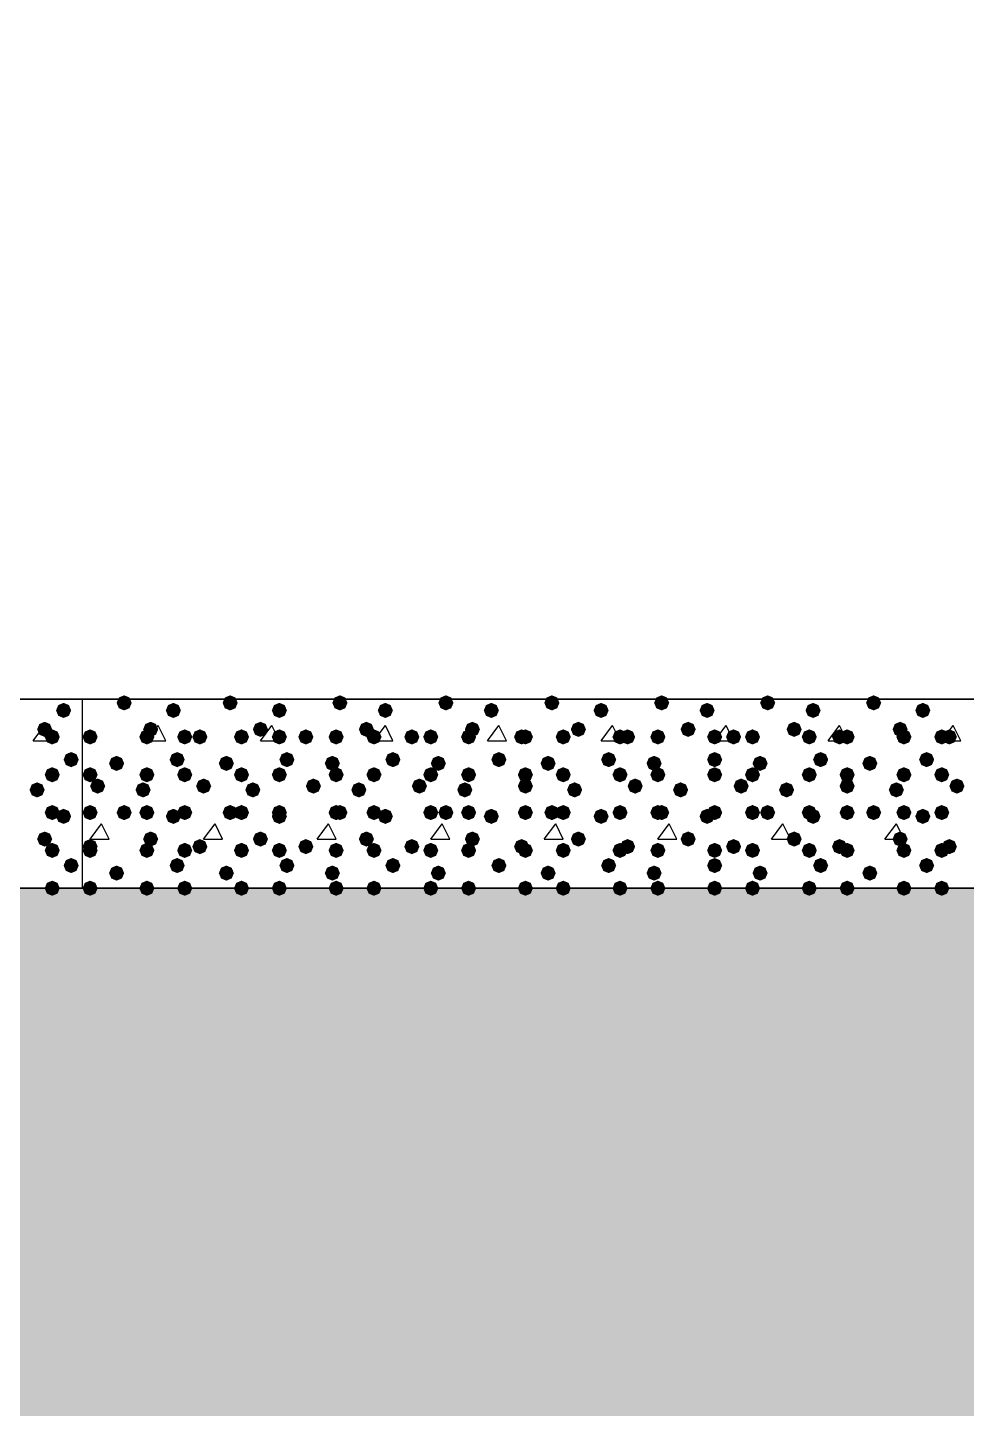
# Model space of a CAD drawing. Header units: millimetres. Extents: x 0 to 420, y 0 to 297.
# Drawn here: x 308.55 to 319.05, y 121.09 to 136.55 of the extents above; entities that cross this region are included whole.
import ezdxf

# ---------------------------------------------------------------- set-up
doc = ezdxf.new("R2010")
doc.units = ezdxf.units.MM
doc.layers.get('0').update_dxf_attribs({"linetype": 'CONTINUOUS'})

msp = doc.modelspace()

# ---------------------------------------------------------------- hatches: boundary and pattern name
at = {"true_color": 0x000008}
for points in [[(309.710667, 128.989667), (309.685796, 128.929871), (309.626, 128.905), (309.566204, 128.929871), (309.541333, 128.989667), (309.566204, 129.049462), (309.626, 129.074333), (309.685796, 129.049463)], [(310.896, 128.989667), (310.871129, 128.929871), (310.811333, 128.905), (310.751537, 128.929871), (310.726667, 128.989667), (310.751537, 129.049462), (310.811333, 129.074333), (310.871129, 129.049463)], [(312.123667, 128.989667), (312.098796, 128.929871), (312.039, 128.905), (311.979204, 128.929871), (311.954333, 128.989667), (311.979204, 129.049462), (312.039, 129.074333), (312.098796, 129.049463)], [(313.309, 128.989667), (313.284129, 128.929871), (313.224333, 128.905), (313.164537, 128.929871), (313.139667, 128.989667), (313.164537, 129.049462), (313.224333, 129.074333), (313.284129, 129.049463)], [(314.494333, 128.989667), (314.469462, 128.929871), (314.409667, 128.905), (314.349871, 128.929871), (314.325, 128.989667), (314.349871, 129.049462), (314.409667, 129.074333), (314.469462, 129.049463)], [(315.722, 128.989667), (315.697129, 128.929871), (315.637333, 128.905), (315.577538, 128.929871), (315.552667, 128.989667), (315.577537, 129.049462), (315.637333, 129.074333), (315.697129, 129.049463)], [(316.907333, 128.989667), (316.882462, 128.929871), (316.822667, 128.905), (316.762871, 128.929871), (316.738, 128.989667), (316.762871, 129.049462), (316.822667, 129.074333), (316.882462, 129.049463)], [(318.092667, 128.989667), (318.067796, 128.929871), (318.008, 128.905), (317.948204, 128.929871), (317.923333, 128.989667), (317.948204, 129.049462), (318.008, 129.074333), (318.067796, 129.049463)], [(310.261, 128.905), (310.236129, 128.845204), (310.176333, 128.820333), (310.116537, 128.845204), (310.091667, 128.905), (310.116537, 128.964796), (310.176333, 128.989667), (310.236129, 128.964796)], [(311.446333, 128.905), (311.421462, 128.845204), (311.361667, 128.820333), (311.301871, 128.845204), (311.277, 128.905), (311.301871, 128.964796), (311.361667, 128.989667), (311.421462, 128.964796)], [(312.631667, 128.905), (312.606796, 128.845204), (312.547, 128.820333), (312.487204, 128.845204), (312.462333, 128.905), (312.487204, 128.964796), (312.547, 128.989667), (312.606796, 128.964796)], [(313.817, 128.905), (313.792129, 128.845204), (313.732333, 128.820333), (313.672537, 128.845204), (313.647667, 128.905), (313.672537, 128.964796), (313.732333, 128.989667), (313.792129, 128.964796)], [(315.044667, 128.905), (315.019796, 128.845204), (314.96, 128.820333), (314.900204, 128.845204), (314.875333, 128.905), (314.900204, 128.964796), (314.96, 128.989667), (315.019796, 128.964796)], [(316.23, 128.905), (316.205129, 128.845204), (316.145333, 128.820333), (316.085537, 128.845204), (316.060667, 128.905), (316.085537, 128.964796), (316.145333, 128.989667), (316.205129, 128.964796)], [(317.415333, 128.905), (317.390463, 128.845204), (317.330667, 128.820333), (317.270871, 128.845204), (317.246, 128.905), (317.270871, 128.964796), (317.330667, 128.989667), (317.390462, 128.964796)], [(318.643, 128.905), (318.618129, 128.845204), (318.558333, 128.820333), (318.498538, 128.845204), (318.473667, 128.905), (318.498537, 128.964796), (318.558333, 128.989667), (318.618129, 128.964796)], [(310.007, 128.693333), (309.982129, 128.633537), (309.922333, 128.608667), (309.862538, 128.633537), (309.837667, 128.693333), (309.862537, 128.753129), (309.922333, 128.778), (309.982129, 128.753129)], [(311.234667, 128.693333), (311.209796, 128.633537), (311.15, 128.608667), (311.090204, 128.633537), (311.065333, 128.693333), (311.090204, 128.753129), (311.15, 128.778), (311.209796, 128.753129)], [(312.42, 128.693333), (312.395129, 128.633537), (312.335333, 128.608667), (312.275538, 128.633537), (312.250667, 128.693333), (312.275537, 128.753129), (312.335333, 128.778), (312.395129, 128.753129)], [(313.605333, 128.693333), (313.580462, 128.633537), (313.520667, 128.608667), (313.460871, 128.633537), (313.436, 128.693333), (313.460871, 128.753129), (313.520667, 128.778), (313.580462, 128.753129)], [(314.790667, 128.693333), (314.765796, 128.633537), (314.706, 128.608667), (314.646204, 128.633537), (314.621333, 128.693333), (314.646204, 128.753129), (314.706, 128.778), (314.765796, 128.753129)], [(316.018333, 128.693333), (315.993462, 128.633537), (315.933667, 128.608667), (315.873871, 128.633537), (315.849, 128.693333), (315.873871, 128.753129), (315.933667, 128.778), (315.993462, 128.753129)], [(317.203667, 128.693333), (317.178796, 128.633537), (317.119, 128.608667), (317.059204, 128.633537), (317.034333, 128.693333), (317.059204, 128.753129), (317.119, 128.778), (317.178796, 128.753129)], [(318.389, 128.693333), (318.364129, 128.633537), (318.304333, 128.608667), (318.244537, 128.633537), (318.219667, 128.693333), (318.244537, 128.753129), (318.304333, 128.778), (318.364129, 128.753129)], [(309.329667, 128.608667), (309.304796, 128.548871), (309.245, 128.524), (309.185204, 128.548871), (309.160333, 128.608667), (309.185204, 128.668462), (309.245, 128.693333), (309.304796, 128.668463)], [(309.329667, 128.608667), (309.304796, 128.548871), (309.245, 128.524), (309.185204, 128.548871), (309.160333, 128.608667), (309.185204, 128.668462), (309.245, 128.693333), (309.304796, 128.668463)], [(309.964667, 128.608667), (309.939796, 128.548871), (309.88, 128.524), (309.820204, 128.548871), (309.795333, 128.608667), (309.820204, 128.668462), (309.88, 128.693333), (309.939796, 128.668463)], [(310.388, 128.608667), (310.363129, 128.548871), (310.303333, 128.524), (310.243538, 128.548871), (310.218667, 128.608667), (310.243537, 128.668462), (310.303333, 128.693333), (310.363129, 128.668463)], [(310.557333, 128.608667), (310.532462, 128.548871), (310.472667, 128.524), (310.412871, 128.548871), (310.388, 128.608667), (310.412871, 128.668462), (310.472667, 128.693333), (310.532462, 128.668463)], [(311.023, 128.608667), (310.998129, 128.548871), (310.938333, 128.524), (310.878537, 128.548871), (310.853667, 128.608667), (310.878537, 128.668462), (310.938333, 128.693333), (310.998129, 128.668463)], [(311.446333, 128.608667), (311.421462, 128.548871), (311.361667, 128.524), (311.301871, 128.548871), (311.277, 128.608667), (311.301871, 128.668462), (311.361667, 128.693333), (311.421462, 128.668463)], [(311.742667, 128.608667), (311.717796, 128.548871), (311.658, 128.524), (311.598204, 128.548871), (311.573333, 128.608667), (311.598204, 128.668462), (311.658, 128.693333), (311.717796, 128.668463)], [(312.081333, 128.608667), (312.056462, 128.548871), (311.996667, 128.524), (311.936871, 128.548871), (311.912, 128.608667), (311.936871, 128.668462), (311.996667, 128.693333), (312.056462, 128.668463)], [(312.504667, 128.608667), (312.479796, 128.548871), (312.42, 128.524), (312.360204, 128.548871), (312.335333, 128.608667), (312.360204, 128.668462), (312.42, 128.693333), (312.479796, 128.668463)], [(312.928, 128.608667), (312.903129, 128.548871), (312.843333, 128.524), (312.783537, 128.548871), (312.758667, 128.608667), (312.783537, 128.668462), (312.843333, 128.693333), (312.903129, 128.668463)], [(313.139667, 128.608667), (313.114796, 128.548871), (313.055, 128.524), (312.995204, 128.548871), (312.970333, 128.608667), (312.995204, 128.668462), (313.055, 128.693333), (313.114796, 128.668463)], [(313.563, 128.608667), (313.538129, 128.548871), (313.478333, 128.524), (313.418537, 128.548871), (313.393667, 128.608667), (313.418537, 128.668462), (313.478333, 128.693333), (313.538129, 128.668463)], [(314.155667, 128.608667), (314.130796, 128.548871), (314.071, 128.524), (314.011204, 128.548871), (313.986333, 128.608667), (314.011204, 128.668462), (314.071, 128.693333), (314.130796, 128.668463)], [(314.198, 128.608667), (314.173129, 128.548871), (314.113333, 128.524), (314.053538, 128.548871), (314.028667, 128.608667), (314.053537, 128.668462), (314.113333, 128.693333), (314.173129, 128.668463)], [(314.621333, 128.608667), (314.596462, 128.548871), (314.536667, 128.524), (314.476871, 128.548871), (314.452, 128.608667), (314.476871, 128.668462), (314.536667, 128.693333), (314.596462, 128.668463)], [(315.256333, 128.608667), (315.231462, 128.548871), (315.171667, 128.524), (315.111871, 128.548871), (315.087, 128.608667), (315.111871, 128.668462), (315.171667, 128.693333), (315.231462, 128.668463)], [(315.341, 128.608667), (315.316129, 128.548871), (315.256333, 128.524), (315.196537, 128.548871), (315.171667, 128.608667), (315.196537, 128.668462), (315.256333, 128.693333), (315.316129, 128.668463)], [(315.679667, 128.608667), (315.654796, 128.548871), (315.595, 128.524), (315.535204, 128.548871), (315.510333, 128.608667), (315.535204, 128.668462), (315.595, 128.693333), (315.654796, 128.668463)], [(316.314667, 128.608667), (316.289796, 128.548871), (316.23, 128.524), (316.170204, 128.548871), (316.145333, 128.608667), (316.170204, 128.668462), (316.23, 128.693333), (316.289796, 128.668463)], [(316.526333, 128.608667), (316.501463, 128.548871), (316.441667, 128.524), (316.381871, 128.548871), (316.357, 128.608667), (316.381871, 128.668462), (316.441667, 128.693333), (316.501462, 128.668463)], [(316.738, 128.608667), (316.713129, 128.548871), (316.653333, 128.524), (316.593538, 128.548871), (316.568667, 128.608667), (316.593537, 128.668462), (316.653333, 128.693333), (316.713129, 128.668463)], [(317.373, 128.608667), (317.348129, 128.548871), (317.288333, 128.524), (317.228538, 128.548871), (317.203667, 128.608667), (317.228537, 128.668462), (317.288333, 128.693333), (317.348129, 128.668463)], [(317.711667, 128.608667), (317.686796, 128.548871), (317.627, 128.524), (317.567204, 128.548871), (317.542333, 128.608667), (317.567204, 128.668462), (317.627, 128.693333), (317.686796, 128.668463)], [(317.796333, 128.608667), (317.771462, 128.548871), (317.711667, 128.524), (317.651871, 128.548871), (317.627, 128.608667), (317.651871, 128.668462), (317.711667, 128.693333), (317.771462, 128.668463)], [(318.431333, 128.608667), (318.406462, 128.548871), (318.346667, 128.524), (318.286871, 128.548871), (318.262, 128.608667), (318.286871, 128.668462), (318.346667, 128.693333), (318.406462, 128.668463)], [(318.854667, 128.608667), (318.829796, 128.548871), (318.77, 128.524), (318.710204, 128.548871), (318.685333, 128.608667), (318.710204, 128.668462), (318.77, 128.693333), (318.829796, 128.668463)], [(318.939333, 128.608667), (318.914462, 128.548871), (318.854667, 128.524), (318.794871, 128.548871), (318.77, 128.608667), (318.794871, 128.668462), (318.854667, 128.693333), (318.914462, 128.668463)], [(310.303333, 128.354667), (310.278462, 128.294871), (310.218667, 128.27), (310.158871, 128.294871), (310.134, 128.354667), (310.158871, 128.414462), (310.218667, 128.439333), (310.278462, 128.414463)], [(311.531, 128.354667), (311.506129, 128.294871), (311.446333, 128.27), (311.386538, 128.294871), (311.361667, 128.354667), (311.386537, 128.414462), (311.446333, 128.439333), (311.506129, 128.414463)], [(312.716333, 128.354667), (312.691462, 128.294871), (312.631667, 128.27), (312.571871, 128.294871), (312.547, 128.354667), (312.571871, 128.414462), (312.631667, 128.439333), (312.691462, 128.414463)], [(313.901667, 128.354667), (313.876796, 128.294871), (313.817, 128.27), (313.757204, 128.294871), (313.732333, 128.354667), (313.757204, 128.414462), (313.817, 128.439333), (313.876796, 128.414463)], [(315.129333, 128.354667), (315.104462, 128.294871), (315.044667, 128.27), (314.984871, 128.294871), (314.96, 128.354667), (314.984871, 128.414462), (315.044667, 128.439333), (315.104462, 128.414463)], [(316.314667, 128.354667), (316.289796, 128.294871), (316.23, 128.27), (316.170204, 128.294871), (316.145333, 128.354667), (316.170204, 128.414462), (316.23, 128.439333), (316.289796, 128.414463)], [(317.5, 128.354667), (317.475129, 128.294871), (317.415333, 128.27), (317.355537, 128.294871), (317.330667, 128.354667), (317.355537, 128.414462), (317.415333, 128.439333), (317.475129, 128.414463)], [(318.685333, 128.354667), (318.660462, 128.294871), (318.600667, 128.27), (318.540871, 128.294871), (318.516, 128.354667), (318.540871, 128.414462), (318.600667, 128.439333), (318.660462, 128.414463)], [(309.329667, 128.185333), (309.304796, 128.125538), (309.245, 128.100667), (309.185204, 128.125538), (309.160333, 128.185333), (309.185204, 128.245129), (309.245, 128.27), (309.304796, 128.245129)], [(309.626, 128.312333), (309.601129, 128.252537), (309.541333, 128.227667), (309.481537, 128.252537), (309.456667, 128.312333), (309.481537, 128.372129), (309.541333, 128.397), (309.601129, 128.372129)], [(309.964667, 128.185333), (309.939796, 128.125538), (309.88, 128.100667), (309.820204, 128.125538), (309.795333, 128.185333), (309.820204, 128.245129), (309.88, 128.27), (309.939796, 128.245129)], [(310.388, 128.185333), (310.363129, 128.125538), (310.303333, 128.100667), (310.243538, 128.125538), (310.218667, 128.185333), (310.243537, 128.245129), (310.303333, 128.27), (310.363129, 128.245129)], [(310.853667, 128.312333), (310.828796, 128.252537), (310.769, 128.227667), (310.709204, 128.252537), (310.684333, 128.312333), (310.709204, 128.372129), (310.769, 128.397), (310.828796, 128.372129)], [(311.023, 128.185333), (310.998129, 128.125538), (310.938333, 128.100667), (310.878537, 128.125538), (310.853667, 128.185333), (310.878537, 128.245129), (310.938333, 128.27), (310.998129, 128.245129)], [(311.446333, 128.185333), (311.421462, 128.125538), (311.361667, 128.100667), (311.301871, 128.125538), (311.277, 128.185333), (311.301871, 128.245129), (311.361667, 128.27), (311.421462, 128.245129)], [(312.039, 128.312333), (312.014129, 128.252537), (311.954333, 128.227667), (311.894537, 128.252537), (311.869667, 128.312333), (311.894537, 128.372129), (311.954333, 128.397), (312.014129, 128.372129)], [(312.081333, 128.185333), (312.056462, 128.125538), (311.996667, 128.100667), (311.936871, 128.125538), (311.912, 128.185333), (311.936871, 128.245129), (311.996667, 128.27), (312.056462, 128.245129)], [(312.504667, 128.185333), (312.479796, 128.125538), (312.42, 128.100667), (312.360204, 128.125538), (312.335333, 128.185333), (312.360204, 128.245129), (312.42, 128.27), (312.479796, 128.245129)], [(313.139667, 128.185333), (313.114796, 128.125538), (313.055, 128.100667), (312.995204, 128.125538), (312.970333, 128.185333), (312.995204, 128.245129), (313.055, 128.27), (313.114796, 128.245129)], [(313.224333, 128.312333), (313.199462, 128.252537), (313.139667, 128.227667), (313.079871, 128.252537), (313.055, 128.312333), (313.079871, 128.372129), (313.139667, 128.397), (313.199462, 128.372129)], [(313.563, 128.185333), (313.538129, 128.125538), (313.478333, 128.100667), (313.418537, 128.125538), (313.393667, 128.185333), (313.418537, 128.245129), (313.478333, 128.27), (313.538129, 128.245129)], [(314.198, 128.185333), (314.173129, 128.125538), (314.113333, 128.100667), (314.053538, 128.125538), (314.028667, 128.185333), (314.053537, 128.245129), (314.113333, 128.27), (314.173129, 128.245129)], [(314.452, 128.312333), (314.427129, 128.252537), (314.367333, 128.227667), (314.307538, 128.252537), (314.282667, 128.312333), (314.307537, 128.372129), (314.367333, 128.397), (314.427129, 128.372129)], [(314.621333, 128.185333), (314.596462, 128.125538), (314.536667, 128.100667), (314.476871, 128.125538), (314.452, 128.185333), (314.476871, 128.245129), (314.536667, 128.27), (314.596462, 128.245129)], [(315.256333, 128.185333), (315.231462, 128.125538), (315.171667, 128.100667), (315.111871, 128.125538), (315.087, 128.185333), (315.111871, 128.245129), (315.171667, 128.27), (315.231462, 128.245129)], [(315.637333, 128.312333), (315.612462, 128.252537), (315.552667, 128.227667), (315.492871, 128.252537), (315.468, 128.312333), (315.492871, 128.372129), (315.552667, 128.397), (315.612462, 128.372129)], [(315.679667, 128.185333), (315.654796, 128.125538), (315.595, 128.100667), (315.535204, 128.125538), (315.510333, 128.185333), (315.535204, 128.245129), (315.595, 128.27), (315.654796, 128.245129)], [(316.314667, 128.185333), (316.289796, 128.125538), (316.23, 128.100667), (316.170204, 128.125538), (316.145333, 128.185333), (316.170204, 128.245129), (316.23, 128.27), (316.289796, 128.245129)], [(316.738, 128.185333), (316.713129, 128.125538), (316.653333, 128.100667), (316.593538, 128.125538), (316.568667, 128.185333), (316.593537, 128.245129), (316.653333, 128.27), (316.713129, 128.245129)], [(316.822667, 128.312333), (316.797796, 128.252537), (316.738, 128.227667), (316.678204, 128.252537), (316.653333, 128.312333), (316.678204, 128.372129), (316.738, 128.397), (316.797796, 128.372129)], [(317.373, 128.185333), (317.348129, 128.125538), (317.288333, 128.100667), (317.228538, 128.125538), (317.203667, 128.185333), (317.228537, 128.245129), (317.288333, 128.27), (317.348129, 128.245129)], [(317.796333, 128.185333), (317.771462, 128.125538), (317.711667, 128.100667), (317.651871, 128.125538), (317.627, 128.185333), (317.651871, 128.245129), (317.711667, 128.27), (317.771462, 128.245129)], [(318.050333, 128.312333), (318.025463, 128.252537), (317.965667, 128.227667), (317.905871, 128.252537), (317.881, 128.312333), (317.905871, 128.372129), (317.965667, 128.397), (318.025462, 128.372129)], [(318.431333, 128.185333), (318.406462, 128.125538), (318.346667, 128.100667), (318.286871, 128.125538), (318.262, 128.185333), (318.286871, 128.245129), (318.346667, 128.27), (318.406462, 128.245129)], [(318.854667, 128.185333), (318.829796, 128.125538), (318.77, 128.100667), (318.710204, 128.125538), (318.685333, 128.185333), (318.710204, 128.245129), (318.77, 128.27), (318.829796, 128.245129)], [(309.414333, 128.058333), (309.389462, 127.998538), (309.329667, 127.973667), (309.269871, 127.998538), (309.245, 128.058333), (309.269871, 128.118129), (309.329667, 128.143), (309.389462, 128.118129)], [(309.922333, 128.016), (309.897462, 127.956204), (309.837667, 127.931333), (309.777871, 127.956204), (309.753, 128.016), (309.777871, 128.075796), (309.837667, 128.100667), (309.897462, 128.075796)], [(310.599667, 128.058333), (310.574796, 127.998538), (310.515, 127.973667), (310.455204, 127.998538), (310.430333, 128.058333), (310.455204, 128.118129), (310.515, 128.143), (310.574796, 128.118129)], [(311.15, 128.016), (311.125129, 127.956204), (311.065333, 127.931333), (311.005538, 127.956204), (310.980667, 128.016), (311.005537, 128.075796), (311.065333, 128.100667), (311.125129, 128.075796)], [(311.827333, 128.058333), (311.802462, 127.998538), (311.742667, 127.973667), (311.682871, 127.998538), (311.658, 128.058333), (311.682871, 128.118129), (311.742667, 128.143), (311.802462, 128.118129)], [(312.335333, 128.016), (312.310462, 127.956204), (312.250667, 127.931333), (312.190871, 127.956204), (312.166, 128.016), (312.190871, 128.075796), (312.250667, 128.100667), (312.310462, 128.075796)], [(313.012667, 128.058333), (312.987796, 127.998538), (312.928, 127.973667), (312.868204, 127.998538), (312.843333, 128.058333), (312.868204, 128.118129), (312.928, 128.143), (312.987796, 128.118129)], [(313.520667, 128.016), (313.495796, 127.956204), (313.436, 127.931333), (313.376204, 127.956204), (313.351333, 128.016), (313.376204, 128.075796), (313.436, 128.100667), (313.495796, 128.075796)], [(314.198, 128.058333), (314.173129, 127.998538), (314.113333, 127.973667), (314.053538, 127.998538), (314.028667, 128.058333), (314.053537, 128.118129), (314.113333, 128.143), (314.173129, 128.118129)], [(314.748333, 128.016), (314.723462, 127.956204), (314.663667, 127.931333), (314.603871, 127.956204), (314.579, 128.016), (314.603871, 128.075796), (314.663667, 128.100667), (314.723462, 128.075796)], [(315.425667, 128.058333), (315.400796, 127.998538), (315.341, 127.973667), (315.281204, 127.998538), (315.256333, 128.058333), (315.281204, 128.118129), (315.341, 128.143), (315.400796, 128.118129)], [(315.933667, 128.016), (315.908796, 127.956204), (315.849, 127.931333), (315.789204, 127.956204), (315.764333, 128.016), (315.789204, 128.075796), (315.849, 128.100667), (315.908796, 128.075796)], [(316.611, 128.058333), (316.586129, 127.998538), (316.526333, 127.973667), (316.466537, 127.998538), (316.441667, 128.058333), (316.466537, 128.118129), (316.526333, 128.143), (316.586129, 128.118129)], [(317.119, 128.016), (317.094129, 127.956204), (317.034333, 127.931333), (316.974538, 127.956204), (316.949667, 128.016), (316.974537, 128.075796), (317.034333, 128.100667), (317.094129, 128.075796)], [(317.796333, 128.058333), (317.771462, 127.998538), (317.711667, 127.973667), (317.651871, 127.998538), (317.627, 128.058333), (317.651871, 128.118129), (317.711667, 128.143), (317.771462, 128.118129)], [(318.346667, 128.016), (318.321796, 127.956204), (318.262, 127.931333), (318.202204, 127.956204), (318.177333, 128.016), (318.202204, 128.075796), (318.262, 128.100667), (318.321796, 128.075796)], [(319.024, 128.058333), (318.999129, 127.998538), (318.939333, 127.973667), (318.879537, 127.998538), (318.854667, 128.058333), (318.879537, 128.118129), (318.939333, 128.143), (318.999129, 128.118129)], [(309.329667, 127.762), (309.304796, 127.702204), (309.245, 127.677333), (309.185204, 127.702204), (309.160333, 127.762), (309.185204, 127.821796), (309.245, 127.846667), (309.304796, 127.821796)], [(309.710667, 127.762), (309.685796, 127.702204), (309.626, 127.677333), (309.566204, 127.702204), (309.541333, 127.762), (309.566204, 127.821796), (309.626, 127.846667), (309.685796, 127.821796)], [(309.964667, 127.762), (309.939796, 127.702204), (309.88, 127.677333), (309.820204, 127.702204), (309.795333, 127.762), (309.820204, 127.821796), (309.88, 127.846667), (309.939796, 127.821796)], [(310.261, 127.719667), (310.236129, 127.659871), (310.176333, 127.635), (310.116537, 127.659871), (310.091667, 127.719667), (310.116537, 127.779462), (310.176333, 127.804333), (310.236129, 127.779463)], [(310.388, 127.762), (310.363129, 127.702204), (310.303333, 127.677333), (310.243538, 127.702204), (310.218667, 127.762), (310.243537, 127.821796), (310.303333, 127.846667), (310.363129, 127.821796)], [(310.896, 127.762), (310.871129, 127.702204), (310.811333, 127.677333), (310.751537, 127.702204), (310.726667, 127.762), (310.751537, 127.821796), (310.811333, 127.846667), (310.871129, 127.821796)], [(311.023, 127.762), (310.998129, 127.702204), (310.938333, 127.677333), (310.878537, 127.702204), (310.853667, 127.762), (310.878537, 127.821796), (310.938333, 127.846667), (310.998129, 127.821796)], [(311.446333, 127.762), (311.421462, 127.702204), (311.361667, 127.677333), (311.301871, 127.702204), (311.277, 127.762), (311.301871, 127.821796), (311.361667, 127.846667), (311.421462, 127.821796)], [(311.446333, 127.719667), (311.421462, 127.659871), (311.361667, 127.635), (311.301871, 127.659871), (311.277, 127.719667), (311.301871, 127.779462), (311.361667, 127.804333), (311.421462, 127.779463)], [(312.081333, 127.762), (312.056462, 127.702204), (311.996667, 127.677333), (311.936871, 127.702204), (311.912, 127.762), (311.936871, 127.821796), (311.996667, 127.846667), (312.056462, 127.821796)], [(312.123667, 127.762), (312.098796, 127.702204), (312.039, 127.677333), (311.979204, 127.702204), (311.954333, 127.762), (311.979204, 127.821796), (312.039, 127.846667), (312.098796, 127.821796)], [(312.504667, 127.762), (312.479796, 127.702204), (312.42, 127.677333), (312.360204, 127.702204), (312.335333, 127.762), (312.360204, 127.821796), (312.42, 127.846667), (312.479796, 127.821796)], [(312.631667, 127.719667), (312.606796, 127.659871), (312.547, 127.635), (312.487204, 127.659871), (312.462333, 127.719667), (312.487204, 127.779462), (312.547, 127.804333), (312.606796, 127.779463)], [(313.139667, 127.762), (313.114796, 127.702204), (313.055, 127.677333), (312.995204, 127.702204), (312.970333, 127.762), (312.995204, 127.821796), (313.055, 127.846667), (313.114796, 127.821796)], [(313.309, 127.762), (313.284129, 127.702204), (313.224333, 127.677333), (313.164537, 127.702204), (313.139667, 127.762), (313.164537, 127.821796), (313.224333, 127.846667), (313.284129, 127.821796)], [(313.563, 127.762), (313.538129, 127.702204), (313.478333, 127.677333), (313.418537, 127.702204), (313.393667, 127.762), (313.418537, 127.821796), (313.478333, 127.846667), (313.538129, 127.821796)], [(313.817, 127.719667), (313.792129, 127.659871), (313.732333, 127.635), (313.672537, 127.659871), (313.647667, 127.719667), (313.672537, 127.779462), (313.732333, 127.804333), (313.792129, 127.779463)], [(314.198, 127.762), (314.173129, 127.702204), (314.113333, 127.677333), (314.053538, 127.702204), (314.028667, 127.762), (314.053537, 127.821796), (314.113333, 127.846667), (314.173129, 127.821796)], [(314.494333, 127.762), (314.469462, 127.702204), (314.409667, 127.677333), (314.349871, 127.702204), (314.325, 127.762), (314.349871, 127.821796), (314.409667, 127.846667), (314.469462, 127.821796)], [(314.621333, 127.762), (314.596462, 127.702204), (314.536667, 127.677333), (314.476871, 127.702204), (314.452, 127.762), (314.476871, 127.821796), (314.536667, 127.846667), (314.596462, 127.821796)], [(315.044667, 127.719667), (315.019796, 127.659871), (314.96, 127.635), (314.900204, 127.659871), (314.875333, 127.719667), (314.900204, 127.779462), (314.96, 127.804333), (315.019796, 127.779463)], [(315.256333, 127.762), (315.231462, 127.702204), (315.171667, 127.677333), (315.111871, 127.702204), (315.087, 127.762), (315.111871, 127.821796), (315.171667, 127.846667), (315.231462, 127.821796)], [(315.679667, 127.762), (315.654796, 127.702204), (315.595, 127.677333), (315.535204, 127.702204), (315.510333, 127.762), (315.535204, 127.821796), (315.595, 127.846667), (315.654796, 127.821796)], [(315.722, 127.762), (315.697129, 127.702204), (315.637333, 127.677333), (315.577538, 127.702204), (315.552667, 127.762), (315.577537, 127.821796), (315.637333, 127.846667), (315.697129, 127.821796)], [(316.23, 127.719667), (316.205129, 127.659871), (316.145333, 127.635), (316.085537, 127.659871), (316.060667, 127.719667), (316.085537, 127.779462), (316.145333, 127.804333), (316.205129, 127.779463)], [(316.314667, 127.762), (316.289796, 127.702204), (316.23, 127.677333), (316.170204, 127.702204), (316.145333, 127.762), (316.170204, 127.821796), (316.23, 127.846667), (316.289796, 127.821796)], [(316.738, 127.762), (316.713129, 127.702204), (316.653333, 127.677333), (316.593538, 127.702204), (316.568667, 127.762), (316.593537, 127.821796), (316.653333, 127.846667), (316.713129, 127.821796)], [(316.907333, 127.762), (316.882462, 127.702204), (316.822667, 127.677333), (316.762871, 127.702204), (316.738, 127.762), (316.762871, 127.821796), (316.822667, 127.846667), (316.882462, 127.821796)], [(317.373, 127.762), (317.348129, 127.702204), (317.288333, 127.677333), (317.228538, 127.702204), (317.203667, 127.762), (317.228537, 127.821796), (317.288333, 127.846667), (317.348129, 127.821796)], [(317.415333, 127.719667), (317.390463, 127.659871), (317.330667, 127.635), (317.270871, 127.659871), (317.246, 127.719667), (317.270871, 127.779462), (317.330667, 127.804333), (317.390462, 127.779463)], [(317.796333, 127.762), (317.771462, 127.702204), (317.711667, 127.677333), (317.651871, 127.702204), (317.627, 127.762), (317.651871, 127.821796), (317.711667, 127.846667), (317.771462, 127.821796)], [(318.092667, 127.762), (318.067796, 127.702204), (318.008, 127.677333), (317.948204, 127.702204), (317.923333, 127.762), (317.948204, 127.821796), (318.008, 127.846667), (318.067796, 127.821796)], [(318.431333, 127.762), (318.406462, 127.702204), (318.346667, 127.677333), (318.286871, 127.702204), (318.262, 127.762), (318.286871, 127.821796), (318.346667, 127.846667), (318.406462, 127.821796)], [(318.643, 127.719667), (318.618129, 127.659871), (318.558333, 127.635), (318.498538, 127.659871), (318.473667, 127.719667), (318.498537, 127.779462), (318.558333, 127.804333), (318.618129, 127.779463)], [(318.854667, 127.762), (318.829796, 127.702204), (318.77, 127.677333), (318.710204, 127.702204), (318.685333, 127.762), (318.710204, 127.821796), (318.77, 127.846667), (318.829796, 127.821796)], [(310.007, 127.465667), (309.982129, 127.405871), (309.922333, 127.381), (309.862538, 127.405871), (309.837667, 127.465667), (309.862537, 127.525462), (309.922333, 127.550333), (309.982129, 127.525463)], [(311.234667, 127.465667), (311.209796, 127.405871), (311.15, 127.381), (311.090204, 127.405871), (311.065333, 127.465667), (311.090204, 127.525462), (311.15, 127.550333), (311.209796, 127.525463)], [(312.42, 127.465667), (312.395129, 127.405871), (312.335333, 127.381), (312.275538, 127.405871), (312.250667, 127.465667), (312.275537, 127.525462), (312.335333, 127.550333), (312.395129, 127.525463)], [(313.605333, 127.465667), (313.580462, 127.405871), (313.520667, 127.381), (313.460871, 127.405871), (313.436, 127.465667), (313.460871, 127.525462), (313.520667, 127.550333), (313.580462, 127.525463)], [(314.790667, 127.465667), (314.765796, 127.405871), (314.706, 127.381), (314.646204, 127.405871), (314.621333, 127.465667), (314.646204, 127.525462), (314.706, 127.550333), (314.765796, 127.525463)], [(316.018333, 127.465667), (315.993462, 127.405871), (315.933667, 127.381), (315.873871, 127.405871), (315.849, 127.465667), (315.873871, 127.525462), (315.933667, 127.550333), (315.993462, 127.525463)], [(317.203667, 127.465667), (317.178796, 127.405871), (317.119, 127.381), (317.059204, 127.405871), (317.034333, 127.465667), (317.059204, 127.525462), (317.119, 127.550333), (317.178796, 127.525463)], [(318.389, 127.465667), (318.364129, 127.405871), (318.304333, 127.381), (318.244537, 127.405871), (318.219667, 127.465667), (318.244537, 127.525462), (318.304333, 127.550333), (318.364129, 127.525463)], [(309.329667, 127.381), (309.304796, 127.321204), (309.245, 127.296333), (309.185204, 127.321204), (309.160333, 127.381), (309.185204, 127.440796), (309.245, 127.465667), (309.304796, 127.440796)], [(309.329667, 127.338667), (309.304796, 127.278871), (309.245, 127.254), (309.185204, 127.278871), (309.160333, 127.338667), (309.185204, 127.398462), (309.245, 127.423333), (309.304796, 127.398463)], [(309.964667, 127.338667), (309.939796, 127.278871), (309.88, 127.254), (309.820204, 127.278871), (309.795333, 127.338667), (309.820204, 127.398462), (309.88, 127.423333), (309.939796, 127.398463)], [(310.388, 127.338667), (310.363129, 127.278871), (310.303333, 127.254), (310.243538, 127.278871), (310.218667, 127.338667), (310.243537, 127.398462), (310.303333, 127.423333), (310.363129, 127.398463)], [(310.557333, 127.381), (310.532462, 127.321204), (310.472667, 127.296333), (310.412871, 127.321204), (310.388, 127.381), (310.412871, 127.440796), (310.472667, 127.465667), (310.532462, 127.440796)], [(311.023, 127.338667), (310.998129, 127.278871), (310.938333, 127.254), (310.878537, 127.278871), (310.853667, 127.338667), (310.878537, 127.398462), (310.938333, 127.423333), (310.998129, 127.398463)], [(311.446333, 127.338667), (311.421462, 127.278871), (311.361667, 127.254), (311.301871, 127.278871), (311.277, 127.338667), (311.301871, 127.398462), (311.361667, 127.423333), (311.421462, 127.398463)], [(311.742667, 127.381), (311.717796, 127.321204), (311.658, 127.296333), (311.598204, 127.321204), (311.573333, 127.381), (311.598204, 127.440796), (311.658, 127.465667), (311.717796, 127.440796)], [(312.081333, 127.338667), (312.056462, 127.278871), (311.996667, 127.254), (311.936871, 127.278871), (311.912, 127.338667), (311.936871, 127.398462), (311.996667, 127.423333), (312.056462, 127.398463)], [(312.504667, 127.338667), (312.479796, 127.278871), (312.42, 127.254), (312.360204, 127.278871), (312.335333, 127.338667), (312.360204, 127.398462), (312.42, 127.423333), (312.479796, 127.398463)], [(312.928, 127.381), (312.903129, 127.321204), (312.843333, 127.296333), (312.783537, 127.321204), (312.758667, 127.381), (312.783537, 127.440796), (312.843333, 127.465667), (312.903129, 127.440796)], [(313.139667, 127.338667), (313.114796, 127.278871), (313.055, 127.254), (312.995204, 127.278871), (312.970333, 127.338667), (312.995204, 127.398462), (313.055, 127.423333), (313.114796, 127.398463)], [(313.563, 127.338667), (313.538129, 127.278871), (313.478333, 127.254), (313.418537, 127.278871), (313.393667, 127.338667), (313.418537, 127.398462), (313.478333, 127.423333), (313.538129, 127.398463)], [(314.155667, 127.381), (314.130796, 127.321204), (314.071, 127.296333), (314.011204, 127.321204), (313.986333, 127.381), (314.011204, 127.440796), (314.071, 127.465667), (314.130796, 127.440796)], [(314.198, 127.338667), (314.173129, 127.278871), (314.113333, 127.254), (314.053538, 127.278871), (314.028667, 127.338667), (314.053537, 127.398462), (314.113333, 127.423333), (314.173129, 127.398463)], [(314.621333, 127.338667), (314.596462, 127.278871), (314.536667, 127.254), (314.476871, 127.278871), (314.452, 127.338667), (314.476871, 127.398462), (314.536667, 127.423333), (314.596462, 127.398463)], [(315.256333, 127.338667), (315.231462, 127.278871), (315.171667, 127.254), (315.111871, 127.278871), (315.087, 127.338667), (315.111871, 127.398462), (315.171667, 127.423333), (315.231462, 127.398463)], [(315.341, 127.381), (315.316129, 127.321204), (315.256333, 127.296333), (315.196537, 127.321204), (315.171667, 127.381), (315.196537, 127.440796), (315.256333, 127.465667), (315.316129, 127.440796)], [(315.679667, 127.338667), (315.654796, 127.278871), (315.595, 127.254), (315.535204, 127.278871), (315.510333, 127.338667), (315.535204, 127.398462), (315.595, 127.423333), (315.654796, 127.398463)], [(316.314667, 127.338667), (316.289796, 127.278871), (316.23, 127.254), (316.170204, 127.278871), (316.145333, 127.338667), (316.170204, 127.398462), (316.23, 127.423333), (316.289796, 127.398463)], [(316.526333, 127.381), (316.501463, 127.321204), (316.441667, 127.296333), (316.381871, 127.321204), (316.357, 127.381), (316.381871, 127.440796), (316.441667, 127.465667), (316.501462, 127.440796)], [(316.738, 127.338667), (316.713129, 127.278871), (316.653333, 127.254), (316.593538, 127.278871), (316.568667, 127.338667), (316.593537, 127.398462), (316.653333, 127.423333), (316.713129, 127.398463)], [(317.373, 127.338667), (317.348129, 127.278871), (317.288333, 127.254), (317.228538, 127.278871), (317.203667, 127.338667), (317.228537, 127.398462), (317.288333, 127.423333), (317.348129, 127.398463)], [(317.711667, 127.381), (317.686796, 127.321204), (317.627, 127.296333), (317.567204, 127.321204), (317.542333, 127.381), (317.567204, 127.440796), (317.627, 127.465667), (317.686796, 127.440796)], [(317.796333, 127.338667), (317.771462, 127.278871), (317.711667, 127.254), (317.651871, 127.278871), (317.627, 127.338667), (317.651871, 127.398462), (317.711667, 127.423333), (317.771462, 127.398463)], [(318.431333, 127.338667), (318.406462, 127.278871), (318.346667, 127.254), (318.286871, 127.278871), (318.262, 127.338667), (318.286871, 127.398462), (318.346667, 127.423333), (318.406462, 127.398463)], [(318.854667, 127.338667), (318.829796, 127.278871), (318.77, 127.254), (318.710204, 127.278871), (318.685333, 127.338667), (318.710204, 127.398462), (318.77, 127.423333), (318.829796, 127.398463)], [(318.939333, 127.381), (318.914462, 127.321204), (318.854667, 127.296333), (318.794871, 127.321204), (318.77, 127.381), (318.794871, 127.440796), (318.854667, 127.465667), (318.914462, 127.440796)], [(309.626, 127.084667), (309.601129, 127.024871), (309.541333, 127), (309.481537, 127.024871), (309.456667, 127.084667), (309.481537, 127.144462), (309.541333, 127.169333), (309.601129, 127.144463)], [(310.303333, 127.169333), (310.278462, 127.109537), (310.218667, 127.084667), (310.158871, 127.109537), (310.134, 127.169333), (310.158871, 127.229129), (310.218667, 127.254), (310.278462, 127.229129)], [(310.853667, 127.084667), (310.828796, 127.024871), (310.769, 127), (310.709204, 127.024871), (310.684333, 127.084667), (310.709204, 127.144462), (310.769, 127.169333), (310.828796, 127.144463)], [(311.531, 127.169333), (311.506129, 127.109537), (311.446333, 127.084667), (311.386538, 127.109537), (311.361667, 127.169333), (311.386537, 127.229129), (311.446333, 127.254), (311.506129, 127.229129)], [(312.039, 127.084667), (312.014129, 127.024871), (311.954333, 127), (311.894537, 127.024871), (311.869667, 127.084667), (311.894537, 127.144462), (311.954333, 127.169333), (312.014129, 127.144463)], [(312.716333, 127.169333), (312.691462, 127.109537), (312.631667, 127.084667), (312.571871, 127.109537), (312.547, 127.169333), (312.571871, 127.229129), (312.631667, 127.254), (312.691462, 127.229129)], [(313.224333, 127.084667), (313.199462, 127.024871), (313.139667, 127), (313.079871, 127.024871), (313.055, 127.084667), (313.079871, 127.144462), (313.139667, 127.169333), (313.199462, 127.144463)], [(313.901667, 127.169333), (313.876796, 127.109537), (313.817, 127.084667), (313.757204, 127.109537), (313.732333, 127.169333), (313.757204, 127.229129), (313.817, 127.254), (313.876796, 127.229129)], [(314.452, 127.084667), (314.427129, 127.024871), (314.367333, 127), (314.307538, 127.024871), (314.282667, 127.084667), (314.307537, 127.144462), (314.367333, 127.169333), (314.427129, 127.144463)], [(315.129333, 127.169333), (315.104462, 127.109537), (315.044667, 127.084667), (314.984871, 127.109537), (314.96, 127.169333), (314.984871, 127.229129), (315.044667, 127.254), (315.104462, 127.229129)], [(315.637333, 127.084667), (315.612462, 127.024871), (315.552667, 127), (315.492871, 127.024871), (315.468, 127.084667), (315.492871, 127.144462), (315.552667, 127.169333), (315.612462, 127.144463)], [(316.314667, 127.169333), (316.289796, 127.109537), (316.23, 127.084667), (316.170204, 127.109537), (316.145333, 127.169333), (316.170204, 127.229129), (316.23, 127.254), (316.289796, 127.229129)], [(316.822667, 127.084667), (316.797796, 127.024871), (316.738, 127), (316.678204, 127.024871), (316.653333, 127.084667), (316.678204, 127.144462), (316.738, 127.169333), (316.797796, 127.144463)], [(317.5, 127.169333), (317.475129, 127.109537), (317.415333, 127.084667), (317.355537, 127.109537), (317.330667, 127.169333), (317.355537, 127.229129), (317.415333, 127.254), (317.475129, 127.229129)], [(318.050333, 127.084667), (318.025463, 127.024871), (317.965667, 127), (317.905871, 127.024871), (317.881, 127.084667), (317.905871, 127.144462), (317.965667, 127.169333), (318.025462, 127.144463)], [(318.685333, 127.169333), (318.660462, 127.109537), (318.600667, 127.084667), (318.540871, 127.109537), (318.516, 127.169333), (318.540871, 127.229129), (318.600667, 127.254), (318.660462, 127.229129)], [(309.329667, 126.915333), (309.304796, 126.855538), (309.245, 126.830667), (309.185204, 126.855538), (309.160333, 126.915333), (309.185204, 126.975129), (309.245, 127), (309.304796, 126.975129)], [(309.964667, 126.915333), (309.939796, 126.855538), (309.88, 126.830667), (309.820204, 126.855538), (309.795333, 126.915333), (309.820204, 126.975129), (309.88, 127), (309.939796, 126.975129)], [(310.388, 126.915333), (310.363129, 126.855538), (310.303333, 126.830667), (310.243538, 126.855538), (310.218667, 126.915333), (310.243537, 126.975129), (310.303333, 127), (310.363129, 126.975129)], [(311.023, 126.915333), (310.998129, 126.855538), (310.938333, 126.830667), (310.878537, 126.855538), (310.853667, 126.915333), (310.878537, 126.975129), (310.938333, 127), (310.998129, 126.975129)], [(311.446333, 126.915333), (311.421462, 126.855538), (311.361667, 126.830667), (311.301871, 126.855538), (311.277, 126.915333), (311.301871, 126.975129), (311.361667, 127), (311.421462, 126.975129)], [(312.081333, 126.915333), (312.056462, 126.855538), (311.996667, 126.830667), (311.936871, 126.855538), (311.912, 126.915333), (311.936871, 126.975129), (311.996667, 127), (312.056462, 126.975129)], [(312.504667, 126.915333), (312.479796, 126.855538), (312.42, 126.830667), (312.360204, 126.855538), (312.335333, 126.915333), (312.360204, 126.975129), (312.42, 127), (312.479796, 126.975129)], [(313.139667, 126.915333), (313.114796, 126.855538), (313.055, 126.830667), (312.995204, 126.855538), (312.970333, 126.915333), (312.995204, 126.975129), (313.055, 127), (313.114796, 126.975129)], [(313.563, 126.915333), (313.538129, 126.855538), (313.478333, 126.830667), (313.418537, 126.855538), (313.393667, 126.915333), (313.418537, 126.975129), (313.478333, 127), (313.538129, 126.975129)], [(314.198, 126.915333), (314.173129, 126.855538), (314.113333, 126.830667), (314.053538, 126.855538), (314.028667, 126.915333), (314.053537, 126.975129), (314.113333, 127), (314.173129, 126.975129)], [(314.621333, 126.915333), (314.596462, 126.855538), (314.536667, 126.830667), (314.476871, 126.855538), (314.452, 126.915333), (314.476871, 126.975129), (314.536667, 127), (314.596462, 126.975129)], [(315.256333, 126.915333), (315.231462, 126.855538), (315.171667, 126.830667), (315.111871, 126.855538), (315.087, 126.915333), (315.111871, 126.975129), (315.171667, 127), (315.231462, 126.975129)], [(315.679667, 126.915333), (315.654796, 126.855538), (315.595, 126.830667), (315.535204, 126.855538), (315.510333, 126.915333), (315.535204, 126.975129), (315.595, 127), (315.654796, 126.975129)], [(316.314667, 126.915333), (316.289796, 126.855538), (316.23, 126.830667), (316.170204, 126.855538), (316.145333, 126.915333), (316.170204, 126.975129), (316.23, 127), (316.289796, 126.975129)], [(316.738, 126.915333), (316.713129, 126.855538), (316.653333, 126.830667), (316.593538, 126.855538), (316.568667, 126.915333), (316.593537, 126.975129), (316.653333, 127), (316.713129, 126.975129)], [(317.373, 126.915333), (317.348129, 126.855538), (317.288333, 126.830667), (317.228538, 126.855538), (317.203667, 126.915333), (317.228537, 126.975129), (317.288333, 127), (317.348129, 126.975129)], [(317.796333, 126.915333), (317.771462, 126.855538), (317.711667, 126.830667), (317.651871, 126.855538), (317.627, 126.915333), (317.651871, 126.975129), (317.711667, 127), (317.771462, 126.975129)], [(318.431333, 126.915333), (318.406462, 126.855538), (318.346667, 126.830667), (318.286871, 126.855538), (318.262, 126.915333), (318.286871, 126.975129), (318.346667, 127), (318.406462, 126.975129)], [(318.854667, 126.915333), (318.829796, 126.855538), (318.77, 126.830667), (318.710204, 126.855538), (318.685333, 126.915333), (318.710204, 126.975129), (318.77, 127), (318.829796, 126.975129)]]:
    msp.add_hatch(color=0, dxfattribs=at).paths.add_polyline_path(points, flags=0)
at = {"true_color": 0x000007}
for points in [[(309.033333, 128.905), (309.008462, 128.845204), (308.948667, 128.820333), (308.888871, 128.845204), (308.864, 128.905), (308.888871, 128.964796), (308.948667, 128.989667), (309.008462, 128.964796)], [(308.821667, 128.693333), (308.796796, 128.633537), (308.737, 128.608667), (308.677204, 128.633537), (308.652333, 128.693333), (308.677204, 128.753129), (308.737, 128.778), (308.796796, 128.753129)], [(308.906333, 128.608667), (308.881463, 128.548871), (308.821667, 128.524), (308.761871, 128.548871), (308.737, 128.608667), (308.761871, 128.668462), (308.821667, 128.693333), (308.881462, 128.668463)], [(309.118, 128.354667), (309.093129, 128.294871), (309.033333, 128.27), (308.973538, 128.294871), (308.948667, 128.354667), (308.973537, 128.414462), (309.033333, 128.439333), (309.093129, 128.414463)], [(308.906333, 128.185333), (308.881463, 128.125538), (308.821667, 128.100667), (308.761871, 128.125538), (308.737, 128.185333), (308.761871, 128.245129), (308.821667, 128.27), (308.881462, 128.245129)], [(308.737, 128.016), (308.712129, 127.956204), (308.652333, 127.931333), (308.592538, 127.956204), (308.567667, 128.016), (308.592537, 128.075796), (308.652333, 128.100667), (308.712129, 128.075796)], [(308.906333, 127.762), (308.881463, 127.702204), (308.821667, 127.677333), (308.761871, 127.702204), (308.737, 127.762), (308.761871, 127.821796), (308.821667, 127.846667), (308.881462, 127.821796)], [(309.033333, 127.719667), (309.008462, 127.659871), (308.948667, 127.635), (308.888871, 127.659871), (308.864, 127.719667), (308.888871, 127.779462), (308.948667, 127.804333), (309.008462, 127.779463)], [(308.821667, 127.465667), (308.796796, 127.405871), (308.737, 127.381), (308.677204, 127.405871), (308.652333, 127.465667), (308.677204, 127.525462), (308.737, 127.550333), (308.796796, 127.525463)], [(308.906333, 127.338667), (308.881463, 127.278871), (308.821667, 127.254), (308.761871, 127.278871), (308.737, 127.338667), (308.761871, 127.398462), (308.821667, 127.423333), (308.881462, 127.398463)], [(309.118, 127.169333), (309.093129, 127.109537), (309.033333, 127.084667), (308.973538, 127.109537), (308.948667, 127.169333), (308.973537, 127.229129), (309.033333, 127.254), (309.093129, 127.229129)], [(308.906333, 126.915333), (308.881463, 126.855538), (308.821667, 126.830667), (308.761871, 126.855538), (308.737, 126.915333), (308.761871, 126.975129), (308.821667, 127), (308.881462, 126.975129)]]:
    msp.add_hatch(color=0, dxfattribs=at).paths.add_polyline_path(points, flags=0)
at = {"true_color": 0x000008}
h = msp.add_hatch(color=0, dxfattribs=at)
h.paths.add_polyline_path([(385.826, 126.915333), (224.409, 126.915333), (385.826, 107.865333)], flags=0)
h.paths.add_polyline_path([(224.409, 126.915333), (385.826, 107.865333), (224.409, 107.865333)], flags=0)

# ---------------------------------------------------------------- linework, layer by layer
at = {"color": 0, "true_color": 0x000007}
for points in [[(38.650333, 126.915333), (38.650333, 150.241), (386.884333, 150.241), (386.884333, 126.915333), (224.409, 126.915333), (224.409, 105.748667), (201.125667, 105.748667), (201.125667, 126.915333)], [(38.650333, 126.915333), (38.650333, 150.241), (386.884333, 150.241), (386.884333, 126.915333), (224.409, 126.915333), (224.409, 105.748667), (201.125667, 105.748667), (201.125667, 126.915333)], [(307.043667, 129.032), (307.043667, 126.915333), (309.160333, 126.915333), (309.160333, 129.032)]]:
    msp.add_lwpolyline(points, close=True, dxfattribs=at)
at = {"color": 0, "true_color": 0x0000fd}
msp.add_lwpolyline([(222.292333, 129.032), (384.767667, 129.032), (384.767667, 148.124333), (40.767, 148.124333), (40.767, 129.032), (203.242333, 129.032), (203.242333, 107.865333), (222.292333, 107.865333)], close=True, dxfattribs=at)
at = {"color": 0, "true_color": 0x000007}
for points in [[(328.252667, 129.032), (309.160333, 129.032)], [(308.61, 128.566333), (308.737, 128.735667)], [(308.821667, 128.566333), (308.737, 128.735667)], [(308.61, 128.566333), (308.821667, 128.566333)], [(309.160333, 126.915333), (328.252667, 126.915333)]]:
    msp.add_lwpolyline(points, dxfattribs=at)
at = {"color": 0, "true_color": 0x000008}
for points in [[(309.88, 128.566333), (310.007, 128.735667)], [(310.091667, 128.566333), (310.007, 128.735667)], [(311.15, 128.566333), (311.277, 128.735667)], [(311.361667, 128.566333), (311.277, 128.735667)], [(312.42, 128.566333), (312.547, 128.735667)], [(312.631667, 128.566333), (312.547, 128.735667)], [(313.69, 128.566333), (313.817, 128.735667)], [(313.901667, 128.566333), (313.817, 128.735667)], [(314.96, 128.566333), (315.087, 128.735667)], [(315.171667, 128.566333), (315.087, 128.735667)], [(316.23, 128.566333), (316.357, 128.735667)], [(316.441667, 128.566333), (316.357, 128.735667)], [(317.5, 128.566333), (317.627, 128.735667)], [(317.711667, 128.566333), (317.627, 128.735667)], [(318.77, 128.566333), (318.897, 128.735667)], [(318.981667, 128.566333), (318.897, 128.735667)], [(309.88, 128.566333), (310.091667, 128.566333)], [(311.15, 128.566333), (311.361667, 128.566333)], [(312.42, 128.566333), (312.631667, 128.566333)], [(313.69, 128.566333), (313.901667, 128.566333)], [(314.96, 128.566333), (315.171667, 128.566333)], [(316.23, 128.566333), (316.441667, 128.566333)], [(317.5, 128.566333), (317.711667, 128.566333)], [(318.77, 128.566333), (318.981667, 128.566333)], [(309.245, 127.465667), (309.372, 127.635)], [(309.456667, 127.465667), (309.372, 127.635)], [(310.515, 127.465667), (310.642, 127.635)], [(310.726667, 127.465667), (310.642, 127.635)], [(311.785, 127.465667), (311.912, 127.635)], [(311.996667, 127.465667), (311.912, 127.635)], [(313.055, 127.465667), (313.182, 127.635)], [(313.266667, 127.465667), (313.182, 127.635)], [(314.325, 127.465667), (314.452, 127.635)], [(314.536667, 127.465667), (314.452, 127.635)], [(315.595, 127.465667), (315.722, 127.635)], [(315.806667, 127.465667), (315.722, 127.635)], [(316.865, 127.465667), (316.992, 127.635)], [(317.076667, 127.465667), (316.992, 127.635)], [(318.135, 127.465667), (318.262, 127.635)], [(318.346667, 127.465667), (318.262, 127.635)], [(309.245, 127.465667), (309.456667, 127.465667)], [(310.515, 127.465667), (310.726667, 127.465667)], [(311.785, 127.465667), (311.996667, 127.465667)], [(313.055, 127.465667), (313.266667, 127.465667)], [(314.325, 127.465667), (314.536667, 127.465667)], [(315.595, 127.465667), (315.806667, 127.465667)], [(316.865, 127.465667), (317.076667, 127.465667)], [(318.135, 127.465667), (318.346667, 127.465667)]]:
    msp.add_lwpolyline(points, dxfattribs=at)
msp.add_lwpolyline([(385.826, 126.915333), (224.409, 126.915333), (385.826, 107.865333)], close=True, dxfattribs=at)

doc.saveas('drawing.dxf')
